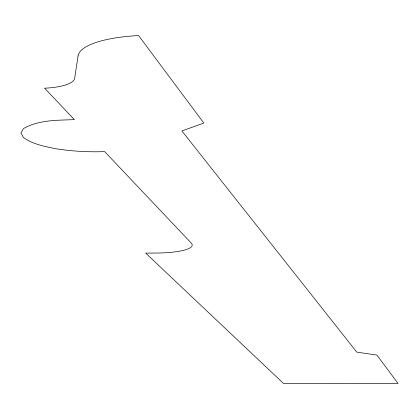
<?xml version="1.0" encoding="UTF-8"?>
<svg xmlns="http://www.w3.org/2000/svg" width="419" height="419" viewBox="0 0 419 419"><rect width="100%" height="100%" fill="white"/><g stroke="black" fill="none" stroke-linecap="round" stroke-linejoin="round"><path stroke-width="0.63" d="M78.065 55.91L74.655 78.363A45.812 12.696 3.2 0 1 44.624 88.205L74.378 119.635C57.272 120.337 38.763 119.766 23.474 128.602L20.95 132.891L23.291 137.364C32.514 144.246 44.115 146.252 55.109 148.619C71.481 151.259 88.079 152.202 104.656 151.61L191.263 243.088A45.462 9.511 2.2 0 1 156.586 253.039L145.718 253.149L283.401 383.369L398.05 383.437L376.896 355.076L356.789 352.128L181.904 130.958L203.823 123.045L138.574 35.563A86.036 24.721 2.3 0 0 78.065 55.91"/></g></svg>
